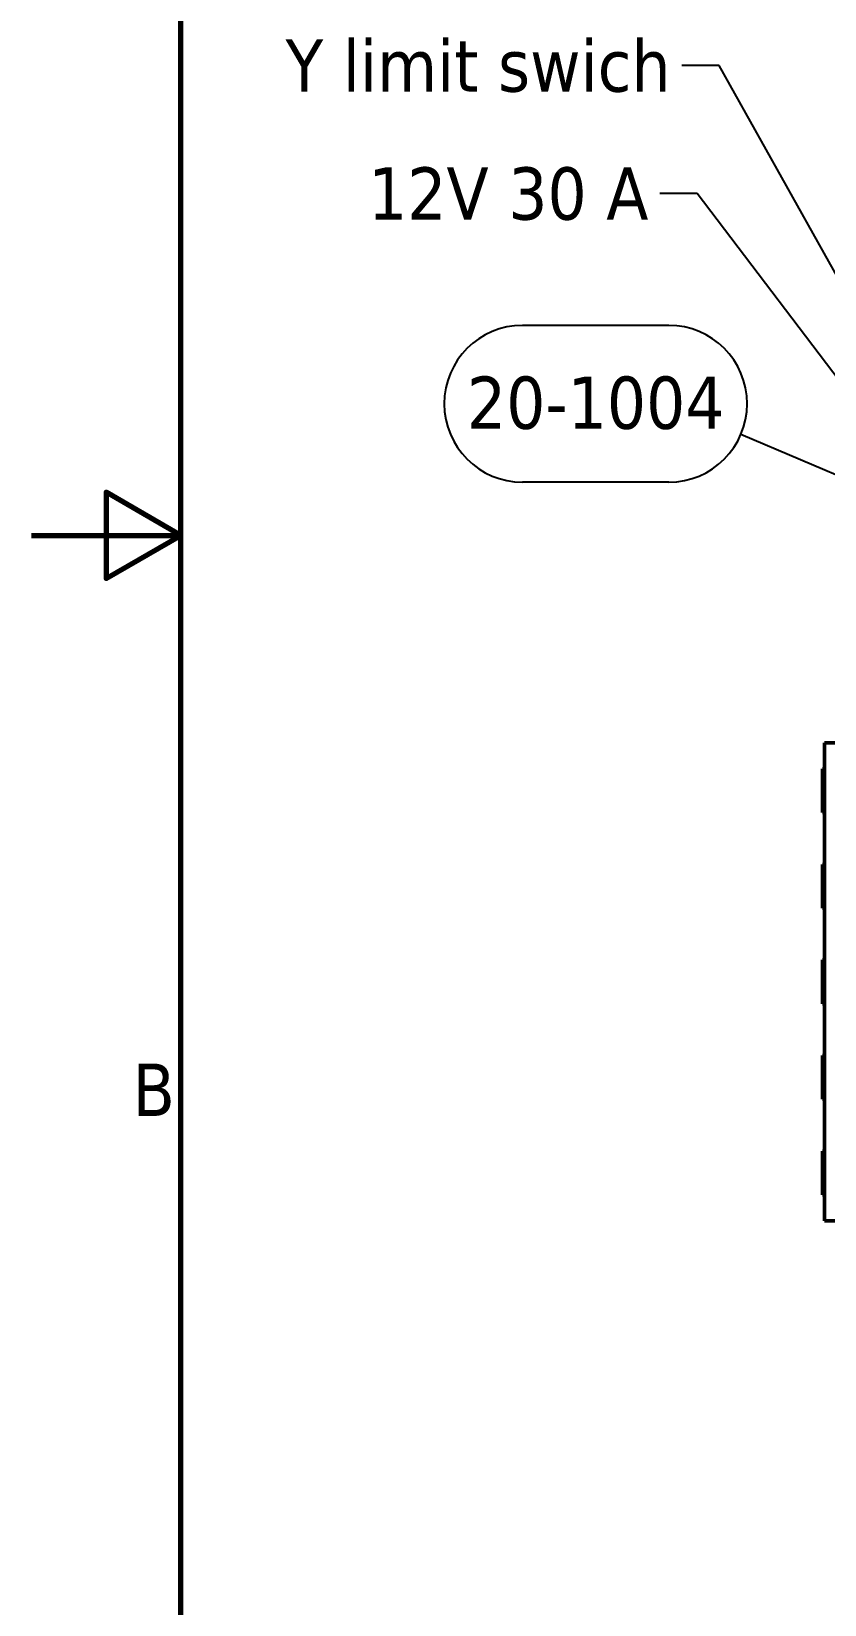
# Model space of a CAD drawing. Header units: millimetres. Extents: x 0 to 2625, y 0 to 1856.
# Drawn here: x 0 to 332, y 481 to 1139 of the extents above; entities that cross this region are included whole.
import ezdxf

# ---------------------------------------------------------------- set-up
doc = ezdxf.new("R2010")
doc.units = ezdxf.units.MM
doc.header["$LTSCALE"] = 6.25
for name, color, linetype, lineweight in [('Border (ISO)', 7, 'Continuous', 70), ('Symbol (ISO)', 7, 'Continuous', 25), ('Visible (ISO)', 7, 'Continuous', 50)]:
    doc.layers.add(name, color=color, linetype=linetype, lineweight=lineweight)
doc.styles.add('Note Text (ISO)', font='tahoma.ttf')
doc.dimstyles.new('Default - Method 1b (ISO)$7', dxfattribs={"dimscale": 6.25, "dimtxt": 3.5, "dimasz": 2.5, "dimexe": 3.175, "dimexo": 0, "dimgap": 0.762, "dimtad": 1, "dimtoh": 1, "dimrnd": 1e-08, "dimtxsty": 'Note Text (ISO)', "dimcen": 0.09, "dimdle": 10, "dimclrd": 256, "dimclre": 256, "dimclrt": 256, "dimazin": 2, "dimtfac": 1, "dimtmove": 0, "dimatfit": 3, "dimfxl": 1, "dimtolj": 1, "dimlwd": -1, "dimlwe": -1, "dimarcsym": 0})

# ---------------------------------------------------------------- blocks, each defined once
blk = doc.blocks.new('Borders Default Border')
at = {"layer": 'Border (ISO)', "flags": 128}
for points in [[(10, 10), (10, 287), (410, 287), (410, 10), (10, 10)], [(0, 148.5), (10, 148.5), (5, 151.39), (5, 145.61), (10, 148.5)]]:
    blk.add_lwpolyline(points, dxfattribs=at)
at = {"layer": 'Border (ISO)', "insert": (6.78, 109.63), "char_height": 3.5, "attachment_point": 7, "style": 'Note Text (ISO)'}
blk.add_mtext('B', dxfattribs=at)
blk = doc.blocks.new('Balloon1')
at = {"layer": 'Symbol (ISO)'}
for p, q in [((42.69, 162.56), (32.9, 162.56)), ((56.91, 151.26), (47.51, 155.26)), ((42.69, 152.06), (32.9, 152.06)), ((57.1, 151.72), (56.71, 150.8)), ((59.21, 150.29), (57.1, 151.72)), ((56.71, 150.8), (59.21, 150.29)), ((56.91, 151.26), (59.21, 150.29))]:
    blk.add_line(p, q, dxfattribs=at)
at = {"layer": 'Symbol (ISO)', "flags": 128}
blk.add_lwpolyline([(56.71, 150.8), (59.21, 150.29), (57.1, 151.72), (56.71, 150.8)], dxfattribs=at)
at = {"layer": 'Symbol (ISO)'}
for centre, start, end in [((32.9, 157.31), 90, 270), ((42.69, 157.31), 270, 90)]:
    blk.add_arc(centre, 5.25, start, end, dxfattribs=at)
blk.add_solid([(56.71, 150.8), (59.21, 150.29), (57.1, 151.72), (56.71, 150.8)], dxfattribs=at)
at = {"layer": 'Symbol (ISO)', "insert": (37.8, 157.35), "char_height": 3.5, "attachment_point": 5, "style": 'Note Text (ISO)'}
blk.add_mtext('20-1004', dxfattribs=at)

msp = doc.modelspace()

# ---------------------------------------------------------------- linework, layer by layer
at = {"layer": 'Visible (ISO)'}
for p, q in [((332.04, 641.29), (332.04, 841.29)), ((332.04, 841.29), (352.04, 841.29)), ((331.19, 812.14), (331.19, 830.44)), ((331.19, 830.44), (332.04, 830.44)), ((331.19, 812.14), (332.04, 812.14)), ((331.19, 772.14), (331.19, 790.44)), ((331.19, 790.44), (332.04, 790.44)), ((331.19, 772.14), (332.04, 772.14)), ((331.19, 732.14), (331.19, 750.44)), ((331.19, 750.44), (332.04, 750.44)), ((331.19, 732.14), (332.04, 732.14)), ((331.19, 692.14), (331.19, 710.44)), ((331.19, 710.44), (332.04, 710.44)), ((331.19, 692.14), (332.04, 692.14)), ((331.19, 652.14), (331.19, 670.44)), ((331.19, 670.44), (332.04, 670.44)), ((331.19, 652.14), (332.04, 652.14)), ((332.04, 641.29), (352.04, 641.29))]:
    msp.add_line(p, q, dxfattribs=at)

# ---------------------------------------------------------------- block references
at = {"xscale": 6.25, "yscale": 6.25, "zscale": 6.25}
msp.add_blockref('Borders Default Border', (0, 0), dxfattribs=at)
at = {"layer": 'Symbol (ISO)', "xscale": 6.25, "yscale": 6.25, "zscale": 6.25}
msp.add_blockref('Balloon1', (0, 0), dxfattribs=at)

# ---------------------------------------------------------------- texts
at = {"layer": 'Symbol (ISO)', "char_height": 21.875, "attachment_point": 3, "style": 'Note Text (ISO)'}
for s, insert, width in [('\\fTahoma|b0|i0;Y limit swich', (267.59, 1135.67), 165.3566), ('\\fTahoma|b0|i0;12V 30 A ', (258.32, 1082.12), 129.8496)]:
    msp.add_mtext(s, dxfattribs=dict(at, insert=insert, width=width))

# ---------------------------------------------------------------- leaders
at = {"layer": 'Symbol (ISO)', "annotation_type": 0, "has_hookline": 1, "hookline_direction": 1}
for points, text_width in [([(411.64, 903.43), (287.97, 1124.73), (272.35, 1124.73)], 163.51), ([(358.3, 966.29), (278.7, 1071.18), (263.08, 1071.18)], 117.32)]:
    msp.add_leader(points, dimstyle='Default - Method 1b (ISO)$7', override={"dimtad": 0}, dxfattribs=dict(at, text_width=text_width))

doc.saveas('drawing.dxf')
